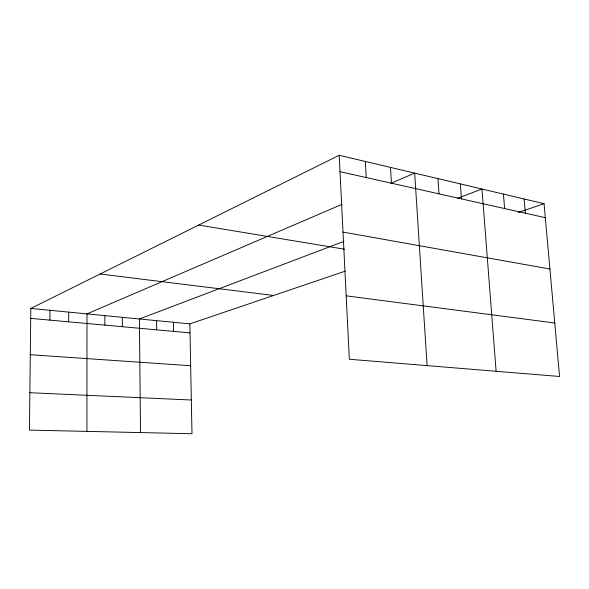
<?xml version="1.0" encoding="UTF-8"?>
<svg xmlns="http://www.w3.org/2000/svg" width="589" height="589" viewBox="0 0 589 589"><rect width="100%" height="100%" fill="white"/><g stroke="black" fill="none" stroke-linecap="round" stroke-linejoin="round"><path stroke-width="0.88" d="M86.936 431.391L86.988 313.893L342.157 204.273M68.663 321.822L68.699 312.111M49.91 320.114L49.984 310.293M339.19 155.275L349.336 359.253L559.55 376.481L544.074 203.698L339.19 155.275L30.819 308.43L29.45 430.11L191.985 433.725L189.857 323.884L345.294 271.146M390.772 183.385L414.678 173.114L427.091 365.622M343.932 241.387L139.402 318.98L140.499 432.584M457.476 198.316L481.971 189.025L496.115 371.284M518.357 212.43L544.074 203.698M29.87 392.708L191.329 400.012M30.297 354.718L190.667 365.732M30.702 318.369L190.033 332.873M30.819 308.43L189.857 323.884M100.123 274.01L273.627 295.464M346.185 295.833L554.757 322.993M198.699 225.05L344.683 249.228M343.012 232.073L549.927 269.011M340.008 171.679L545.326 217.68M524.114 198.986L525.336 213.196M503.433 194.098L504.611 208.558M460.37 183.915L461.467 198.891M437.951 178.614L439.004 193.855M390.5 167.401L391.442 183.201M365.357 161.46L366.24 177.554M173.416 322.286L173.564 331.379M156.6 320.659L156.718 329.84M122.321 317.324L122.379 326.718M104.857 315.63L104.886 325.121"/></g></svg>
